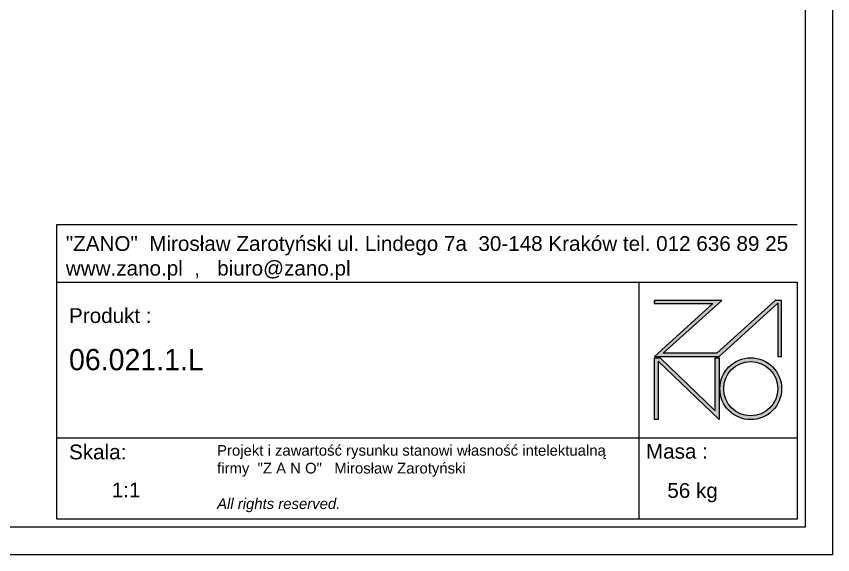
# Model space of a CAD drawing. Header units: inches. Extents: x 12 to 4610, y 8 to 3258.
# Drawn here: x 2311 to 4610, y 8 to 1523 of the extents above; entities that cross this region are included whole.
import ezdxf

# ---------------------------------------------------------------- set-up
doc = ezdxf.new("R2010")
doc.units = ezdxf.units.IN
doc.header["$MEASUREMENT"] = 0
doc.layers.add('tabelka', color=155, linetype='Continuous')
doc.styles.get("Standard").update_dxf_attribs({"font": 'arial.ttf'})

# ---------------------------------------------------------------- blocks, each defined once
blk = doc.blocks.new('zano')
at = {"layer": 'Defpoints', "lineweight": 5}
for points in [[(6270.2, 3716.2), (6270.2, 3707.4), (6434.8, 3707.4), (6270.2, 3558.4), (6452.4, 3558.4), (6617.9, 3708.2), (6617.9, 3558.4), (6628.6, 3558.4), (6628.6, 3716.2), (6610.7, 3716.2), (6446.1, 3567.2), (6295.4, 3567.2), (6459.9, 3716.2), (6270.2, 3716.2), (6270.2, 3707.4)], [(6270.2, 3554.4), (6286.2, 3554.4), (6441.7, 3405.6), (6441.7, 3554.4), (6452.4, 3554.4), (6452.4, 3380.5), (6281, 3544.6), (6281, 3380.5), (6270.2, 3380.5)]]:
    blk.add_hatch(color=251, dxfattribs=at).paths.add_polyline_path(points)
h = blk.add_hatch(color=251, dxfattribs=at)
h.paths.add_polyline_path([(6454.7, 3467.4, 1), (6628.6, 3467.4, 1)])
h.paths.add_polyline_path([(6617.9, 3467.4, -1), (6465.4, 3467.4, -1)], flags=16)
at = {"layer": 'Defpoints', "color": 251, "lineweight": 5}
blk.add_lwpolyline([(6434.8, 3707.4), (6270.2, 3558.4), (6452.4, 3558.4), (6617.9, 3708.2), (6617.9, 3558.4), (6628.6, 3558.4), (6628.6, 3716.2), (6610.7, 3716.2), (6446.1, 3567.2), (6295.4, 3567.2), (6459.9, 3716.2), (6270.2, 3716.2), (6270.2, 3707.4), (6432.1, 3707.4)], dxfattribs=at)
for points in [[(6270.2, 3716.2), (6270.2, 3707.4), (6434.8, 3707.4), (6270.2, 3558.4), (6452.4, 3558.4), (6617.9, 3708.2), (6617.9, 3558.4), (6628.6, 3558.4), (6628.6, 3716.2), (6610.7, 3716.2), (6446.1, 3567.2), (6295.4, 3567.2), (6459.9, 3716.2), (6270.2, 3716.2), (6270.2, 3707.4)], [(6270.2, 3554.4), (6286.2, 3554.4), (6441.7, 3405.6), (6441.7, 3554.4), (6452.4, 3554.4), (6452.4, 3380.5), (6281, 3544.6), (6281, 3380.5), (6270.2, 3380.5)]]:
    blk.add_lwpolyline(points, close=True, dxfattribs=at)
for radius in [87, 76.3]:
    blk.add_circle((6541.7, 3467.4), radius, dxfattribs=at)

msp = doc.modelspace()

# ---------------------------------------------------------------- linework, layer by layer
at = {"layer": 'tabelka', "lineweight": 5}
for p, q in [((2425, 936.6), (4510, 936.6)), ((2425, 936.6), (4510, 936.6)), ((2425, 774.8), (2425, 936.6)), ((4064.2, 774.8), (4064.2, 336.2)), ((2425, 336.2), (4510, 336.2)), ((4064.2, 336.2), (4064.2, 107.6))]:
    msp.add_line(p, q, dxfattribs=at)
for points in [[(12.5, 3258.4), (4610, 3258.4), (4610, 7.6), (12.5, 7.6)], [(89.9, 3181), (4532.6, 3181), (4532.6, 85), (89.9, 85)], [(2425, 774.8), (4510, 774.8), (4510, 107.6), (2425, 107.6)]]:
    msp.add_lwpolyline(points, close=True, dxfattribs=at)

# ---------------------------------------------------------------- block references
msp.add_blockref('zano', (-2162.3, -2992.8))

# ---------------------------------------------------------------- texts
at = {"layer": 'tabelka', "lineweight": 5, "attachment_point": 1}
for s, insert, char_height, width in [('{\\fArial|b0|i0|c238|p34;"ZANO"  Mirosław Zarotyński ul. Lindego 7a  30-148 Kraków tel. 012 636 89 25\\Pwww.zano.pl  ,   biuro@zano.pl}', (2450.7, 904.1), 41.595, 2040.38), ('{\\fArial|b0|i0|c238|p34;Produkt : }', (2459.7, 701.3), 41.595, 265.273), ('{\\fCentury Gothic|b0|i0|c238|p34;06.021.1.L}', (2459.7, 586.7), 60, 849.376), ('{\\fArial|b0|i0|c238|p34;Skala: }', (2459.7, 317.5), 41.595, 191.675), ('{\\fArial|b0|i0|c238|p34;Masa :}', (4084.3, 319.4), 41.595, 200.457), ('{\\fArial|b0|i0|c238|p34;1:1}', (2580.1, 210.7), 41.595, 42.482), ('{\\fArial|b0|i0|c238|p34;56 kg}', (4144.4, 209), 41.595, 290.547)]:
    msp.add_mtext(s, dxfattribs=dict(at, insert=insert, char_height=char_height, width=width))
at = {"layer": 'tabelka', "color": 1, "lineweight": 5, "insert": (2876.6, 316.1), "char_height": 30, "width": 1186.12, "attachment_point": 1}
msp.add_mtext('{\\fArial|b0|i0|c0|p34;Projekt i zawartość rysunku stanowi własność intelektualną firmy \\fArial|b0|i0|c238|p34; "Z A N O"   Mirosław Zarotyński\\fArial|b0|i1|c238|p34;\\P\\PAll rights reserved.}', dxfattribs=at)

doc.saveas('drawing.dxf')
